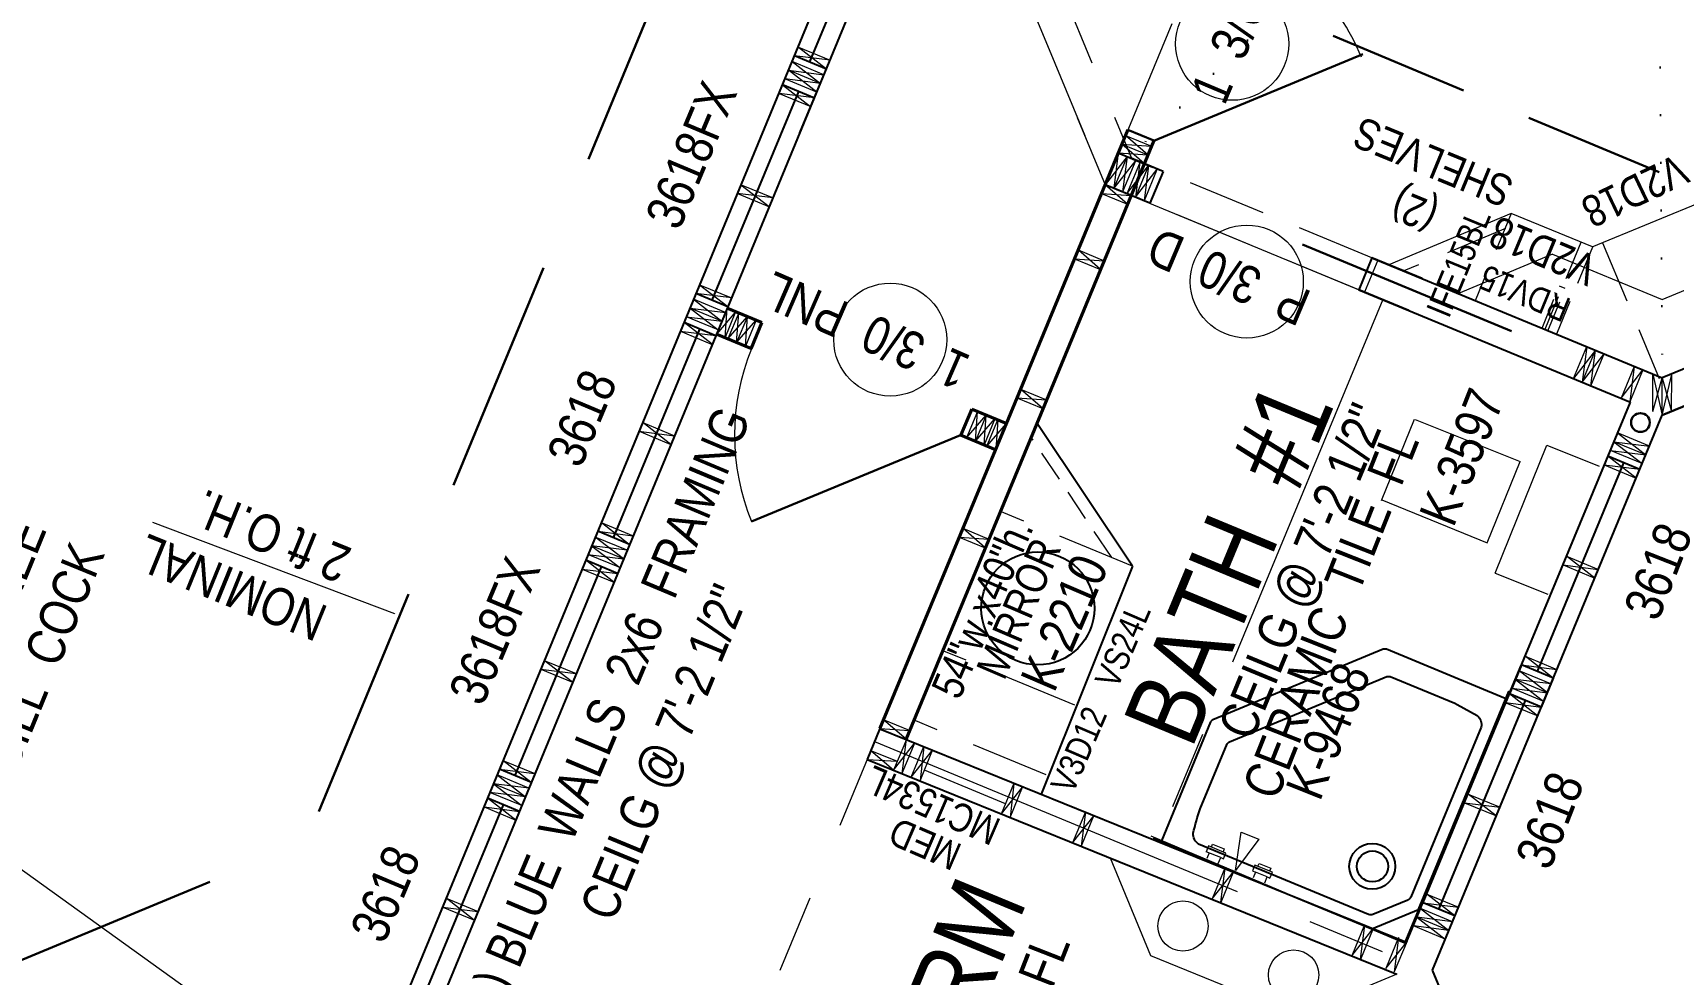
# Model space of a CAD drawing. Header units: inches. Extents: x -10188 to 9179, y -281 to 6710.
# Drawn here: x 4034.5 to 4295.7, y 1261.8 to 1411.8 of the extents above; entities that cross this region are included whole.
import ezdxf

# ---------------------------------------------------------------- set-up
doc = ezdxf.new("R2010")
doc.units = ezdxf.units.IN
doc.header["$MEASUREMENT"] = 0
for name, pattern in [('ACAD_ISO07W100', [3, 0, -3]), ('CENTER', [2, 1.25, -0.25, 0.25, -0.25]), ('HIDDEN', [0.375, 0.25, -0.125])]:
    doc.linetypes.add(name, pattern=pattern)
for name, color, linetype in [('ASHADE', 7, 'Continuous'), ('CABINETS', 30, 'HIDDEN'), ('CABTOPS', 30, 'Continuous'), ('MILLWORK TEXT', 7, 'Continuous'), ('TEXT', 250, 'Continuous'), ('WALLS', 5, 'Continuous')]:
    doc.layers.add(name, color=color, linetype=linetype)
for name, color, linetype, lineweight in [('BUILT-INS', 6, 'Continuous', 9), ('DOORS', 7, 'Continuous', 30), ('FOUNDATION', 7, 'HIDDEN', 20), ('GRID', 1, 'CENTER', 20), ('INT WALLS', 7, 'Continuous', 40), ('LITE COVE', 7, 'HIDDEN', 30), ('MILLWORK', 7, 'Continuous', 20), ('PLUMBING', 7, 'Continuous', 20), ('ROOF BEAMS', 3, 'HIDDEN', 30), ('ROOFLINE', 7, 'HIDDEN', 30), ('WALL FRAMING', 7, 'Continuous', 30), ('WINDOWS', 5, 'Continuous', 30)]:
    doc.layers.add(name, color=color, linetype=linetype, lineweight=lineweight)
doc.styles.add('ARCHENT', font='technical.ttf', dxfattribs={"height": 6})
doc.styles.add('ARCHENTLTD', font='technical.ttf', dxfattribs={"height": 0.1875})
doc.dimstyles.new('ARCHENTLTD', dxfattribs={"dimscale": 0.05, "dimtxt": 0.1875, "dimasz": 3, "dimexe": 9, "dimexo": 1, "dimgap": 2.5, "dimtad": 0, "dimdec": 1, "dimzin": 1, "dimdsep": 46, "dimlunit": 4, "dimtxsty": 'ARCHENTLTD', "dimblk": 'ARCHTICK', "dimcen": 6, "dimclrd": 256, "dimclre": 256, "dimclrt": 256, "dimaunit": 1, "dimadec": 0, "dimazin": 0, "dimtfac": 1, "dimtdec": 1, "dimtofl": 0, "dimtmove": 1, "dimatfit": 3, "dimldrblk": 'ARCHTICK', "dimfxl": 1, "dimfrac": 2, "dimtolj": 1, "dimtzin": 0, "dimlwd": 9, "dimlwe": 9, "dimarcsym": 0})

# ---------------------------------------------------------------- blocks, each defined once
blk = doc.blocks.new('_ArchTick')
at = {"color": 0, "linetype": 'ByBlock', "const_width": 0.15}
blk.add_lwpolyline([(-0.5, -0.5), (0.5, 0.5)], dxfattribs=at)

msp = doc.modelspace()

# ---------------------------------------------------------------- linework, layer by layer
at = {"layer": 'ASHADE', "color": 5}
msp.add_lwpolyline([(4213.02, 1283.39), (4247.7, 1269.03), (4255.14, 1272.11), (4269.52, 1306.83), (4269.48, 1306.84), (4269.06, 1305.81, -0.276467), (4268.91, 1305.75), (4250, 1313.59, 0.118325), (4249.49, 1313.59), (4222.37, 1302.36, 0.118363), (4222.01, 1302), (4214.17, 1283.08, -0.287865), (4214.03, 1283.02), (4213, 1283.44), (4212.99, 1283.41), (4213.02, 1283.39)], format="xyb", dxfattribs=at)
at = {"layer": 'ASHADE', "color": 5, "elevation": 0}
msp.add_lwpolyline([(4261.29, 1304.8), (4264.48, 1303.01, -0.252191), (4265.11, 1301.17), (4253.89, 1274.08, -0.121624), (4253.41, 1273.61), (4247.85, 1271.31, -0.121497), (4247.18, 1271.31), (4220.1, 1282.53, -0.252199), (4219.25, 1284.27, -0.030237), (4220.36, 1288.18), (4224.66, 1298.49, -0.107764), (4225.03, 1298.84), (4250.09, 1309.22, -0.095696), (4250.6, 1309.23), (4260.92, 1304.98), (4261.29, 1304.8)], format="xyb", dxfattribs=at)
at = {"layer": 'ASHADE', "color": 5}
for centre, radius in [((4247.76, 1278.99, 0), 3.66), ((4247.79, 1278.98, 0), 2.48)]:
    msp.add_circle(centre, radius, dxfattribs=at)
at = {"layer": 'BUILT-INS', "color": 6, "linetype": 'Continuous', "lineweight": 9, "ltscale": 5}
for p, q in [((4282.8, 1377.68), (4347.23, 1404.42)), ((4293.94, 1369.31), (4351.77, 1393.31)), ((4276.46, 1376.53), (4293.94, 1369.31))]:
    msp.add_line(p, q, dxfattribs=at)
at = {"layer": 'BUILT-INS', "linetype": 'Continuous', "lineweight": 20, "ltscale": 0.75}
for p, q in [((4269.87, 1382.99), (4250.39, 1374.83)), ((4282.84, 1377.7), (4269.87, 1382.99)), ((4276.46, 1376.53), (4261.47, 1370.25))]:
    msp.add_line(p, q, dxfattribs=at)
at = {"layer": 'BUILT-INS', "linetype": 'HIDDEN', "lineweight": 9, "ltscale": 25}
for p, q in [((4269.87, 1382.99), (4264.14, 1369.12)), ((4280.96, 1378.4), (4275.23, 1364.54)), ((4282.81, 1377.64), (4277.08, 1363.77))]:
    msp.add_line(p, q, dxfattribs=at)
at = {"layer": 'BUILT-INS', "linetype": 'HIDDEN', "lineweight": 20, "ltscale": 40}
for p, q in [((4268.96, 1380.62), (4252.78, 1373.85)), ((4284.41, 1378.34), (4293.45, 1356.73))]:
    msp.add_line(p, q, dxfattribs=at)
at = {"layer": 'BUILT-INS', "color": 6, "linetype": 'HIDDEN', "lineweight": 9, "ltscale": 20}
for p, q in [((4274.79, 1364.72), (4277.55, 1371.42)), ((4275.71, 1364.34), (4278.48, 1371.04))]:
    msp.add_line(p, q, dxfattribs=at)
at = {"layer": 'BUILT-INS', "linetype": 'Continuous', "lineweight": 9, "ltscale": 40}
for p, q in [((4278.48, 1371.04), (4277.55, 1371.42)), ((4252.94, 1266.9), (4271.42, 1311.04)), ((4253.22, 1266.61), (4212.54, 1283.81))]:
    msp.add_line(p, q, dxfattribs=at)
at = {"layer": 'BUILT-INS', "linetype": 'Continuous', "lineweight": 9, "ltscale": 0.25}
for p, q in [((4206, 1280.37), (4212.46, 1264.77)), ((4251.67, 1261.81), (4235.87, 1255.27))]:
    msp.add_line(p, q, dxfattribs=at)
at = {"layer": 'BUILT-INS', "ltscale": 75}
msp.add_line((4212.46, 1264.77), (4235.87, 1255.27), dxfattribs=at)
at = {"layer": 'BUILT-INS', "ltscale": 50}
for centre in [(4217.61, 1269.48), (4235.23, 1261.68)]:
    msp.add_circle(centre, 4, dxfattribs=at)
at = {"layer": 'CABINETS', "lineweight": 9, "ltscale": 50}
for p, q in [((4209.58, 1326.83), (4188.46, 1335.57)), ((4182.37, 1320.6), (4173.52, 1299.23)), ((4200.4, 1304.66), (4179.29, 1313.39)), ((4195.81, 1293.57), (4174.7, 1302.31))]:
    msp.add_line(p, q, dxfattribs=at)
at = {"layer": 'CABTOPS', "color": 7, "linetype": 'HIDDEN', "lineweight": 20, "ltscale": 20}
msp.add_line((4206.27, 1328.2), (4193.57, 1347.2), dxfattribs=at)
at = {"layer": 'DOORS', "ltscale": 50}
msp.add_line((4212.97, 1394.6), (4246.23, 1408.38), dxfattribs=at)
at = {"layer": 'DOORS', "linetype": 'Continuous', "lineweight": 30, "ltscale": 150}
msp.add_line((4236.67, 1378.05), (4269.94, 1364.28), dxfattribs=at)
at = {"layer": 'DOORS', "ltscale": 75}
msp.add_line((4182.18, 1347.69), (4148.92, 1333.92), dxfattribs=at)
at = {"layer": 'DOORS', "color": 7, "linetype": 'Continuous', "lineweight": 20, "ltscale": 7.5}
for centre in [(4225.45, 1410.04), (4227.78, 1372.16), (4171, 1362.91)]:
    msp.add_circle(centre, 9, dxfattribs=at)
at = {"layer": 'DOORS', "lineweight": 9, "ltscale": 75}
for centre, radius, start, end in [((4212.78, 1394.14), 36, 22.5006, 67.5042), ((4182.18, 1347.69), 35.99, 157.5054, 202.4826)]:
    msp.add_arc(centre, radius, start, end, dxfattribs=at)
at = {"layer": 'GRID', "ltscale": 50}
for p, q in [((4330.57, 1690.42), (4205.22, 1387.59)), ((4256.94, 1638.4), (4153.19, 1387.82)), ((4168.47, 1476.26), (4205.22, 1387.59)), ((4205.22, 1387.59), (4293.93, 1350.86)), ((4293.93, 1350.86), (4382.62, 1387.62)), ((4249.43, 1369.29), (4212.7, 1280.59)), ((4293.93, 1350.86), (4257.35, 1262.47)), ((4186.86, 1343.24), (4121.19, 1184.56)), ((4168.5, 1298.89), (4257.21, 1262.16)), ((4257.35, 1262.47), (4327.46, 1093.09))]:
    msp.add_line(p, q, dxfattribs=at)
at = {"layer": 'INT WALLS', "ltscale": 75}
for p, q in [((4208.85, 1396.36), (4189.17, 1348.79)), ((4148.85, 1361.5), (4150.57, 1365.66)), ((4182.25, 1347.68), (4183.97, 1351.83)), ((4189.17, 1348.79), (4169.36, 1300.94))]:
    msp.add_line(p, q, dxfattribs=at)
at = {"layer": 'INT WALLS', "ltscale": 50}
for p, q in [((4212.99, 1394.6), (4193.32, 1347.07)), ((4193.32, 1347.07), (4173.52, 1299.23))]:
    msp.add_line(p, q, dxfattribs=at)
at = {"layer": 'INT WALLS', "color": 7, "ltscale": 50}
for p, q in [((4145.03, 1367.95), (4150.57, 1365.66)), ((4143.31, 1363.79), (4148.85, 1361.5)), ((4189.51, 1349.54), (4183.97, 1351.83)), ((4187.79, 1345.38), (4182.25, 1347.68))]:
    msp.add_line(p, q, dxfattribs=at)
at = {"layer": 'LITE COVE', "color": 7, "linetype": 'ACAD_ISO07W100', "lineweight": 30, "ltscale": 2.5}
for p, q in [((4276.37, 1458.84), (4209.12, 1391.93)), ((4293.27, 1451.86), (4293.94, 1356.81))]:
    msp.add_line(p, q, dxfattribs=at)
at = {"layer": 'MILLWORK', "color": 7, "lineweight": -3, "ltscale": 10}
msp.add_line((4209.58, 1326.83), (4194.49, 1349.41), dxfattribs=at)
at = {"layer": 'MILLWORK', "color": 7, "linetype": 'Continuous', "lineweight": -3, "ltscale": 5}
msp.add_line((4209.58, 1326.83), (4195.03, 1290.51), dxfattribs=at)
at = {"layer": 'MILLWORK', "lineweight": 9, "ltscale": 50}
msp.add_line((4189.36, 1288.95), (4176.43, 1294.31), dxfattribs=at)
at = {"layer": 'PLUMBING', "color": 5, "ltscale": 75}
for p, q in [((4249.21, 1337.27, -1), (4254.47, 1350.24, -1)), ((4254.58, 1350.18, -1), (4271.29, 1343.5, -1)), ((4267.31, 1325.71, -1), (4275.58, 1346.09, -1)), ((4275.58, 1346.09, -1), (4283.89, 1342.77, -1)), ((4266.03, 1330.53, -1), (4271.29, 1343.5, -1)), ((4249.26, 1337.4, -1), (4266.03, 1330.53, -1)), ((4267.31, 1325.71, -1), (4275.72, 1322.35, -1))]:
    msp.add_line(p, q, dxfattribs=at)
at = {"layer": 'PLUMBING', "color": 5}
for p, q in [((4225.98, 1278.33, -1), (4226.89, 1284.45, -1)), ((4229.67, 1283.3, -1), (4225.98, 1278.33, -1)), ((4226.89, 1284.45, -1), (4229.67, 1283.3, -1)), ((4221.69, 1282.26, -1), (4221.31, 1281.33, -1)), ((4223.62, 1280.38, -1), (4221.31, 1281.33, -1)), ((4221.77, 1281.14, -1), (4221.39, 1280.22, -1)), ((4224.46, 1281.11, -1), (4221.69, 1282.26, -1)), ((4222.15, 1282.07, -1), (4222.34, 1282.53, -1)), ((4222.34, 1282.53, -1), (4224.19, 1281.76, -1)), ((4223.24, 1279.45, -1), (4223.62, 1280.38, -1)), ((4223.62, 1280.38, -1), (4224.08, 1280.19, -1)), ((4224.19, 1281.76, -1), (4224, 1281.3, -1)), ((4224.08, 1280.19, -1), (4224.46, 1281.11, -1)), ((4229.08, 1279.2, -1), (4228.7, 1278.27, -1)), ((4228.7, 1278.27, -1), (4229.16, 1278.08, -1)), ((4229.16, 1278.08, -1), (4228.78, 1277.16, -1)), ((4231.85, 1278.05, -1), (4229.08, 1279.2, -1)), ((4231.01, 1277.32, -1), (4229.16, 1278.08, -1)), ((4229.54, 1279.01, -1), (4229.74, 1279.47, -1)), ((4229.74, 1279.47, -1), (4231.58, 1278.7, -1)), ((4231.58, 1278.7, -1), (4231.39, 1278.24, -1)), ((4231.47, 1277.12, -1), (4231.85, 1278.05, -1)), ((4230.63, 1276.39, -1), (4231.01, 1277.32, -1)), ((4231.01, 1277.32, -1), (4231.47, 1277.12, -1))]:
    msp.add_line(p, q, dxfattribs=at)
at = {"layer": 'PLUMBING', "color": 5, "lineweight": 30, "ltscale": 75}
msp.add_circle((4290.46, 1349.7), 1.5, dxfattribs=at)
at = {"layer": 'PLUMBING', "color": 5, "linetype": 'Continuous', "lineweight": 25, "ltscale": 1.5}
msp.add_circle((4194.5, 1320.09, -178358.1), 9, dxfattribs=at)
at = {"layer": 'ROOF BEAMS', "lineweight": 20, "ltscale": 75}
for p, q in [((4168.47, 1476.26), (4205.22, 1387.59)), ((4174.4, 1476.31), (4209.43, 1391.8))]:
    msp.add_line(p, q, dxfattribs=at)
at = {"layer": 'ROOF BEAMS', "lineweight": 20, "ltscale": 50}
for p, q in [((4247.71, 1375.94), (4212.79, 1390.4)), ((4245.6, 1370.86), (4210.69, 1385.32))]:
    msp.add_line(p, q, dxfattribs=at)
at = {"layer": 'ROOFLINE', "linetype": 'HIDDEN', "ltscale": 150}
for p in [(4137.25, 1426.35), (4028.02, 1262.12)]:
    msp.add_line(p, (4078, 1282.89), dxfattribs=at)
at = {"layer": 'ROOFLINE', "ltscale": 90}
for p, q in [((4293.43, 1389.57), (4235.89, 1413.7)), ((4354.67, 1414.86), (4293.43, 1389.57))]:
    msp.add_line(p, q, dxfattribs=at)
at = {"layer": 'WALL FRAMING', "linetype": 'HIDDEN', "lineweight": 9, "ltscale": 25}
for p, q in [((4161.41, 1407.43), (4155.78, 1408.14)), ((4156.37, 1409.51), (4160.83, 1406.04)), ((4153.87, 1403.52), (4158.32, 1400.05)), ((4158.89, 1401.43), (4153.29, 1402.13)), ((4147.23, 1387.59), (4151.74, 1384.1)), ((4152.31, 1385.49), (4146.68, 1386.2)), ((4140.62, 1371.66), (4145.13, 1368.17)), ((4145.7, 1369.56), (4140.07, 1370.26)), ((4137.56, 1364.27), (4143.21, 1363.55)), ((4142.64, 1362.17), (4138.16, 1365.64)), ((4130.98, 1348.32), (4136.63, 1347.61)), ((4136.06, 1346.22), (4131.58, 1349.7)), ((4284.69, 1342.97), (4290.34, 1342.25)), ((4289.76, 1340.86), (4285.28, 1344.34)), ((4124.42, 1332.37), (4130.02, 1331.67)), ((4129.45, 1330.29), (4124.99, 1333.76)), ((4126.99, 1324.27), (4122.51, 1327.75)), ((4278.1, 1327.02), (4283.75, 1326.31)), ((4283.18, 1324.92), (4278.7, 1328.4)), ((4121.95, 1326.36), (4127.56, 1325.66)), ((4120.39, 1308.33), (4115.91, 1311.81)), ((4276.57, 1308.99), (4272.09, 1312.46)), ((4115.35, 1310.42), (4120.96, 1309.72)), ((4271.49, 1311.09), (4277.14, 1310.37)), ((4274.08, 1302.98), (4269.6, 1306.46)), ((4269, 1305.08), (4274.66, 1304.37)), ((4113.79, 1292.39), (4109.31, 1295.87)), ((4108.76, 1294.48), (4114.37, 1293.78)), ((4267.51, 1287.03), (4263.03, 1290.51)), ((4106.33, 1288.45), (4111.94, 1287.75)), ((4111.37, 1286.36), (4106.89, 1289.84)), ((4262.43, 1289.13), (4268.09, 1288.42)), ((4099.73, 1272.51), (4105.34, 1271.81)), ((4104.77, 1270.43), (4100.29, 1273.9)), ((4255.83, 1273.2), (4261.49, 1272.48)), ((4260.91, 1271.09), (4256.43, 1274.57))]:
    msp.add_line(p, q, dxfattribs=at)
at = {"layer": 'WALL FRAMING', "linetype": 'HIDDEN', "lineweight": 20, "ltscale": 25}
for p, q in [((4156.37, 1409.51), (4161.43, 1407.42)), ((4153.29, 1402.13), (4158.34, 1400.04)), ((4147.26, 1387.58), (4152.34, 1385.48)), ((4146.68, 1386.2), (4151.76, 1384.09)), ((4140.65, 1371.65), (4145.72, 1369.55)), ((4137.59, 1364.26), (4142.67, 1362.16)), ((4131, 1348.31), (4136.08, 1346.21)), ((4131.58, 1349.7), (4136.66, 1347.6)), ((4284.71, 1342.96), (4289.79, 1340.85)), ((4124.99, 1333.76), (4130.04, 1331.66)), ((4278.13, 1327.01), (4283.21, 1324.91)), ((4278.7, 1328.4), (4283.78, 1326.3)), ((4121.95, 1326.36), (4127.01, 1324.26)), ((4115.91, 1311.81), (4120.99, 1309.71)), ((4272.09, 1312.46), (4277.17, 1310.36)), ((4115.35, 1310.42), (4120.41, 1308.32)), ((4269.63, 1306.45), (4274.71, 1304.35)), ((4269.03, 1305.07), (4274.11, 1302.97)), ((4109.31, 1295.87), (4114.39, 1293.77)), ((4263.03, 1290.51), (4268.11, 1288.41)), ((4106.33, 1288.45), (4111.39, 1286.35)), ((4262.46, 1289.12), (4267.54, 1287.02)), ((4099.73, 1272.51), (4104.79, 1270.42)), ((4100.29, 1273.9), (4105.37, 1271.8)), ((4255.86, 1273.18), (4260.94, 1271.08)), ((4256.43, 1274.57), (4261.51, 1272.47))]:
    msp.add_line(p, q, dxfattribs=at)
at = {"layer": 'WALL FRAMING', "lineweight": 20, "ltscale": 75}
for p, q in [((4159.88, 1403.73), (4154.8, 1405.84)), ((4160.45, 1405.12), (4155.37, 1407.22)), ((4159.3, 1402.35), (4154.22, 1404.45)), ((4208.47, 1395.43), (4212.61, 1393.72)), ((4207.32, 1392.66), (4211.46, 1390.95)), ((4207.9, 1394.05), (4212.04, 1392.33)), ((4204.65, 1386.21), (4208.79, 1384.5)), ((4200.92, 1377.2), (4205.05, 1375.48)), ((4200.34, 1375.81), (4204.48, 1374.1)), ((4144.77, 1367.24), (4139.69, 1369.34)), ((4143.62, 1364.46), (4138.54, 1366.57)), ((4144.2, 1365.85), (4139.12, 1367.95)), ((4144.2, 1365.85), (4139.12, 1367.95)), ((4143.29, 1363.68), (4145.09, 1368.03)), ((4144.69, 1363.22), (4146.42, 1367.38)), ((4146.88, 1367.19), (4145.16, 1363.03)), ((4148.27, 1366.61), (4146.54, 1362.45)), ((4149.65, 1366.04), (4147.93, 1361.88)), ((4191.17, 1353.64), (4195.3, 1351.92)), ((4191.74, 1355.02), (4195.88, 1353.31)), ((4184.89, 1351.45), (4183.17, 1347.29)), ((4186.28, 1350.88), (4184.56, 1346.72)), ((4187.66, 1350.31), (4185.94, 1346.15)), ((4186.4, 1345.96), (4188.13, 1350.12)), ((4291.89, 1345.93), (4286.81, 1348.04)), ((4290.75, 1343.16), (4285.67, 1345.26)), ((4291.32, 1344.55), (4286.24, 1346.65)), ((4182.56, 1332.85), (4186.7, 1331.13)), ((4128.52, 1327.97), (4123.44, 1330.07)), ((4129.09, 1329.35), (4124.01, 1331.46)), ((4181.99, 1331.46), (4186.12, 1329.75)), ((4127.94, 1326.58), (4122.86, 1328.68)), ((4275.64, 1306.66), (4270.56, 1308.77)), ((4276.21, 1308.05), (4271.13, 1310.15)), ((4275.07, 1305.28), (4269.99, 1307.38)), ((4113.47, 1291.45), (4108.39, 1293.55)), ((4112.32, 1288.67), (4107.24, 1290.78)), ((4112.9, 1290.06), (4107.82, 1292.16)), ((4260.53, 1270.17), (4255.45, 1272.27)), ((4259.39, 1267.4), (4254.31, 1269.5)), ((4259.96, 1268.78), (4254.88, 1270.88))]:
    msp.add_line(p, q, dxfattribs=at)
at = {"layer": 'WALL FRAMING', "lineweight": 9, "ltscale": 150}
for p, q in [((4159.3, 1402.35), (4154.8, 1405.84)), ((4154.8, 1405.84), (4160.45, 1405.12)), ((4155.37, 1407.22), (4159.88, 1403.73)), ((4159.88, 1403.73), (4154.22, 1404.45)), ((4212.04, 1392.33), (4208.47, 1395.43)), ((4207.32, 1392.66), (4206.61, 1387.02)), ((4207.9, 1394.05), (4207.32, 1392.66)), ((4207.32, 1392.66), (4212.04, 1392.33)), ((4211.46, 1390.95), (4207.9, 1394.05)), ((4207.9, 1394.05), (4212.61, 1393.72)), ((4208.71, 1392.09), (4205.22, 1387.59)), ((4210.1, 1391.51), (4206.61, 1387.02)), ((4208.71, 1392.09), (4208, 1386.44)), ((4208.65, 1386.16), (4212.13, 1390.65)), ((4210.75, 1391.23), (4210.03, 1385.58)), ((4210.03, 1385.59), (4213.52, 1390.09)), ((4212.13, 1390.66), (4211.42, 1385.02)), ((4208.79, 1384.5), (4205.23, 1387.59)), ((4204.65, 1386.21), (4209.36, 1385.88)), ((4204.48, 1374.1), (4200.92, 1377.2)), ((4200.34, 1375.81), (4205.06, 1375.49)), ((4139.69, 1369.34), (4144.2, 1365.85)), ((4138.54, 1366.57), (4144.2, 1365.85)), ((4139.12, 1367.95), (4143.62, 1364.46)), ((4139.12, 1367.95), (4144.77, 1367.24)), ((4146.42, 1367.38), (4143.31, 1363.79)), ((4144.69, 1363.22), (4145.03, 1367.96)), ((4145.16, 1363.03), (4148.26, 1366.6)), ((4146.54, 1362.45), (4146.88, 1367.17)), ((4147.93, 1361.88), (4148.26, 1366.6)), ((4146.54, 1362.45), (4149.65, 1366.02)), ((4283.29, 1361.24), (4279.79, 1356.72)), ((4281.9, 1361.81), (4281.18, 1356.14)), ((4282.57, 1355.57), (4283.29, 1361.24)), ((4281.18, 1356.14), (4284.67, 1360.67)), ((4289.47, 1358.65), (4288.75, 1353.01)), ((4287.37, 1353.58), (4290.85, 1358.08)), ((4292.43, 1351.48), (4293.94, 1356.81)), ((4292.44, 1357.43), (4293.94, 1350.86)), ((4293.94, 1350.86), (4295.44, 1357.43)), ((4293.94, 1356.81), (4295.43, 1351.48)), ((4191.16, 1353.64), (4195.88, 1353.31)), ((4195.3, 1351.92), (4191.74, 1355.02)), ((4183.17, 1347.29), (4186.27, 1350.87)), ((4184.56, 1346.72), (4184.88, 1351.44)), ((4185.94, 1346.15), (4186.27, 1350.87)), ((4184.56, 1346.72), (4187.66, 1350.29)), ((4186.4, 1345.96), (4189.52, 1349.55)), ((4188.13, 1350.12), (4187.79, 1345.38)), ((4286.81, 1348.04), (4291.32, 1344.55)), ((4285.67, 1345.26), (4291.32, 1344.55)), ((4286.24, 1346.65), (4290.75, 1343.16)), ((4286.24, 1346.65), (4291.89, 1345.93)), ((4186.12, 1329.75), (4182.56, 1332.85)), ((4129.09, 1329.35), (4123.44, 1330.07)), ((4123.44, 1330.07), (4127.94, 1326.58)), ((4128.52, 1327.97), (4124.01, 1331.46)), ((4181.99, 1331.46), (4186.7, 1331.13)), ((4122.86, 1328.68), (4128.52, 1327.97)), ((4276.21, 1308.05), (4270.56, 1308.77)), ((4270.56, 1308.77), (4275.07, 1305.28)), ((4275.64, 1306.66), (4271.13, 1310.15)), ((4269.99, 1307.38), (4275.64, 1306.66)), ((4171.53, 1294.31), (4174.91, 1298.67)), ((4173.52, 1299.25), (4172.83, 1293.78)), ((4108.39, 1293.55), (4112.9, 1290.06)), ((4112.9, 1290.06), (4107.24, 1290.78)), ((4113.47, 1291.45), (4107.82, 1292.16)), ((4107.82, 1292.16), (4112.32, 1288.67)), ((4200.03, 1282.76), (4203.45, 1287.09)), ((4202.07, 1287.67), (4201.38, 1282.21)), ((4222.26, 1273.8), (4225.68, 1278.14)), ((4224.29, 1278.71), (4223.6, 1273.26)), ((4255.45, 1272.27), (4259.96, 1268.78)), ((4246.51, 1269.64), (4245.82, 1264.19)), ((4259.96, 1268.78), (4254.31, 1269.5)), ((4260.53, 1270.17), (4254.88, 1270.88)), ((4254.88, 1270.88), (4259.39, 1267.4)), ((4259.96, 1268.78), (4260.53, 1270.17)), ((4244.48, 1264.74), (4247.9, 1269.07)), ((4249.93, 1262.72), (4253.35, 1267.05)), ((4251.96, 1267.63), (4251.27, 1262.18))]:
    msp.add_line(p, q, dxfattribs=at)
at = {"layer": 'WALL FRAMING', "color": 7, "lineweight": 20, "ltscale": 75}
for p, q in [((4208.71, 1392.09), (4206.61, 1387.02)), ((4210.1, 1391.51), (4208, 1386.44)), ((4210.79, 1391.22), (4208.69, 1386.15)), ((4212.13, 1390.67), (4210.03, 1385.59)), ((4213.52, 1390.1), (4211.42, 1385.03)), ((4289.47, 1358.65), (4287.37, 1353.58)), ((4290.85, 1358.09), (4288.75, 1353.01)), ((4173.61, 1299.21), (4171.53, 1294.3)), ((4174.91, 1298.7), (4172.83, 1293.78)), ((4202.07, 1287.67), (4200.03, 1282.76)), ((4203.41, 1287.12), (4201.38, 1282.21)), ((4224.29, 1278.71), (4222.26, 1273.8)), ((4225.68, 1278.15), (4223.65, 1273.24)), ((4246.51, 1269.65), (4244.48, 1264.74)), ((4247.9, 1269.08), (4245.87, 1264.17)), ((4251.96, 1267.63), (4249.93, 1262.72)), ((4253.31, 1267.09), (4251.27, 1262.18))]:
    msp.add_line(p, q, dxfattribs=at)
at = {"layer": 'WALL FRAMING', "lineweight": 20, "ltscale": 50}
msp.add_line((4248.64, 1375.57), (4246.53, 1370.49), dxfattribs=at)
at = {"layer": 'WALL FRAMING', "lineweight": 20, "ltscale": 150}
for p, q in [((4279.79, 1356.72), (4281.9, 1361.81)), ((4281.18, 1356.14), (4283.29, 1361.24)), ((4282.57, 1355.57), (4284.67, 1360.67)), ((4292.43, 1351.48), (4292.44, 1357.43)), ((4293.93, 1350.86), (4293.94, 1356.81)), ((4295.43, 1351.48), (4295.44, 1357.43)), ((4174.08, 1300.64), (4169.92, 1302.33)), ((4172.07, 1295.73), (4167.9, 1297.42)), ((4174.34, 1293.18), (4176.34, 1298.09)), ((4175.74, 1292.62), (4177.73, 1297.51)), ((4188.7, 1287.36), (4190.66, 1292.16)), ((4190.09, 1286.79), (4192.04, 1291.59))]:
    msp.add_line(p, q, dxfattribs=at)
at = {"layer": 'WALL FRAMING', "linetype": 'Continuous', "lineweight": 9, "ltscale": 150}
for p, q in [((4169.34, 1300.94), (4174.08, 1300.64)), ((4173.52, 1299.25), (4169.91, 1302.33)), ((4167.33, 1296.03), (4172.07, 1295.73)), ((4171.5, 1294.34), (4167.9, 1297.42)), ((4174.34, 1293.18), (4177.72, 1297.51)), ((4176.34, 1298.09), (4175.74, 1292.62)), ((4188.7, 1287.36), (4192.04, 1291.59)), ((4190.66, 1292.16), (4190.09, 1286.79))]:
    msp.add_line(p, q, dxfattribs=at)
at = {"layer": 'WALLS', "color": 4, "ltscale": 50}
for p, q in [((4176.16, 1457.7), (4086.39, 1240.32)), ((4182.14, 1457.74), (4092.69, 1241.18)), ((4207.32, 1392.66), (4211.48, 1390.94)), ((4214.44, 1389.71), (4209.12, 1391.93)), ((4211.48, 1390.94), (4212.79, 1390.4)), ((4212.34, 1384.64), (4207.02, 1386.84)), ((4255.69, 1372.64), (4247.7, 1375.94)), ((4247.71, 1375.95), (4293.94, 1356.81)), ((4245.6, 1370.86), (4288.86, 1352.96)), ((4253.59, 1367.56), (4245.61, 1370.87)), ((4271.52, 1311.08), (4269.6, 1306.46))]:
    msp.add_line(p, q, dxfattribs=at)
at = {"layer": 'WALLS', "color": 4, "ltscale": 75}
for p, q in [((4160.86, 1406.03), (4155.78, 1408.13)), ((4158.95, 1401.41), (4153.87, 1403.52)), ((4207.32, 1392.66), (4205.22, 1387.59)), ((4214.44, 1389.71), (4212.34, 1384.64)), ((4378.3, 1391.57), (4293.94, 1356.81)), ((4210.69, 1385.33), (4205.22, 1387.59)), ((4371.53, 1383.02), (4293.94, 1350.86)), ((4247.7, 1375.94), (4245.6, 1370.86)), ((4145.15, 1368.16), (4140.07, 1370.26)), ((4143.24, 1363.54), (4138.16, 1365.64)), ((4293.94, 1350.86), (4308.08, 1356.72)), ((4253.23, 1266.91), (4288.86, 1352.96)), ((4257.35, 1262.47), (4293.94, 1350.86)), ((4290.37, 1342.24), (4285.28, 1344.34)), ((4129.5, 1330.27), (4124.42, 1332.37)), ((4127.59, 1325.64), (4122.51, 1327.75)), ((4276.6, 1308.97), (4271.52, 1311.08)), ((4274.69, 1304.35), (4276.6, 1308.97)), ((4274.69, 1304.35), (4269.6, 1306.46)), ((4169.36, 1300.94), (4167.32, 1296.02)), ((4169.35, 1300.92), (4253.23, 1266.91)), ((4167.33, 1296.03), (4251.67, 1261.81)), ((4113.85, 1292.37), (4108.77, 1294.47)), ((4111.97, 1287.74), (4106.89, 1289.84)), ((4260.92, 1271.09), (4255.84, 1273.19)), ((4278.32, 1211.87), (4257.35, 1262.47))]:
    msp.add_line(p, q, dxfattribs=at)
at = {"layer": 'WALLS', "lineweight": 30, "ltscale": 75}
msp.add_line((4208.85, 1396.36), (4212.99, 1394.64), dxfattribs=at)
at = {"layer": 'WALLS', "lineweight": 9, "ltscale": 50}
msp.add_line((4211.46, 1390.95), (4212.04, 1392.33), dxfattribs=at)
at = {"layer": 'WALLS', "color": 4, "lineweight": 20, "ltscale": 50}
for p, q in [((4285.28, 1344.34), (4271.52, 1311.08)), ((4269.6, 1306.46), (4255.84, 1273.19))]:
    msp.add_line(p, q, dxfattribs=at)
at = {"layer": 'WALLS', "color": 4, "lineweight": 20, "ltscale": 75}
for p, q in [((4276.6, 1308.97), (4290.37, 1342.24)), ((4260.92, 1271.09), (4274.69, 1304.35))]:
    msp.add_line(p, q, dxfattribs=at)
at = {"layer": 'WINDOWS', "lineweight": 25, "ltscale": 75}
for p, q in [((4171.93, 1440.41), (4158.17, 1407.15)), ((4156.38, 1402.47), (4142.61, 1369.21)), ((4126.93, 1331.33), (4140.7, 1364.59)), ((4274.06, 1310.03), (4287.82, 1343.29)), ((4111.25, 1293.44), (4125.02, 1326.71)), ((4258.38, 1272.14), (4272.14, 1305.41)), ((4095.63, 1255.54), (4109.4, 1288.8))]:
    msp.add_line(p, q, dxfattribs=at)
at = {"layer": 'WINDOWS', "linetype": 'Continuous', "lineweight": 25, "ltscale": 25}
msp.add_line((4195.89, 1290.29), (4195.89, 1290.29), dxfattribs=at)

# ---------------------------------------------------------------- texts
at = {"flags": 8}
for tag, s in [('MATERIAL', 'FRP'), ('PRODUCT', 'SHOWER TRAY'), ('TRADENAME', 'MEMOIRS'), ('MODELNUMBER', 'K-9468')]:
    msp.add_attdef(tag, (4269.52, 1306.83), s, height=0.001, rotation=157.5, dxfattribs=at)
at = {"layer": 'BUILT-INS', "linetype": 'Continuous', "lineweight": 9, "ltscale": 1.5, "attachment_point": 1, "style": 'ARCHENTLTD'}
for s, insert, char_height, rotation in [('      (2)\\PSHELVES\\P{\\H1.999x;  }', (4265.53, 1376.15), 5, 157.6469), ('IFE15BL\\P{\\H1.999x;  }', (4256.25, 1367.68), 4, 67.6469)]:
    msp.add_mtext(s, dxfattribs=dict(at, insert=insert, char_height=char_height, rotation=rotation))
at = {"layer": 'BUILT-INS', "color": 6, "linetype": 'Continuous', "lineweight": 30, "ltscale": 1.5, "char_height": 5, "attachment_point": 5, "style": 'ARCHENTLTD'}
for insert, rotation in [((4285.62, 1396.77), 205.5669), ((4279.87, 1386.75), 157.348)]:
    msp.add_mtext(' V2D18\\P\\P{\\H1.999x;  }', dxfattribs=dict(at, insert=insert, rotation=rotation))
at = {"layer": 'BUILT-INS', "linetype": 'Continuous', "lineweight": 30, "ltscale": 1.5, "insert": (4278.1, 1365.61), "char_height": 4, "attachment_point": 1, "rotation": 157.6469, "style": 'ARCHENTLTD'}
msp.add_mtext('RDV15\\P{\\H1.999x;  }', dxfattribs=at)
at = {"layer": 'CABINETS', "color": 7, "linetype": 'Continuous', "lineweight": 30, "char_height": 4, "attachment_point": 1, "rotation": 66.7337, "style": 'ARCHENTLTD'}
for s, insert in [('VS24L\\P\\P  ', (4203.47, 1308.68)), ('V3D12\\P\\P  ', (4196.41, 1291.94))]:
    msp.add_mtext(s, dxfattribs=dict(at, insert=insert))
at = {"layer": 'DOORS', "color": 7, "linetype": 'Continuous', "lineweight": 30, "ltscale": 1.5, "char_height": 6, "style": 'ARCHENTLTD'}
for s, insert, attachment_point, rotation in [('1  3/0  PNL\\P{\\H1.999x;  }', (4232.08, 1434.07), 3, 67.1066), ('P  3/0  D\\P{\\H1.999x;  }', (4211.39, 1375.35), 3, 157.1066), ('1  3/0  PNL\\P\\P{\\H1.999x;  }', (4181.69, 1354.72), 1, 156.5044), ('NOMINAL\\P2 ft O.H.\\P{\\H1.999x;  }', (4079.5, 1314.72), 1, 157.8528)]:
    msp.add_mtext(s, dxfattribs=dict(at, insert=insert, attachment_point=attachment_point, rotation=rotation))
at = {"layer": 'MILLWORK TEXT', "linetype": 'Continuous', "lineweight": 30, "char_height": 4.5, "attachment_point": 9, "rotation": 156.7168, "style": 'ARCHENTLTD'}
for s, insert in [('MC1534L \\P  ', (4171.34, 1302.14)), ('MED \\P  ', (4175.11, 1293.77))]:
    msp.add_mtext(s, dxfattribs=dict(at, insert=insert))
at = {"layer": 'PLUMBING', "color": 5, "linetype": 'Continuous', "char_height": 6, "style": 'ARCHENTLTD'}
for s, insert, attachment_point, rotation in [('K-3597\\P\\P  ', (4263.3, 1355.63), 3, 68.2989), ('K-2210\\P\\P  ', (4191.59, 1308.86), 1, 66.7337), ('K-9468\\P\\P  ', (4242.03, 1311.99), 3, 68.2989)]:
    msp.add_mtext(s, dxfattribs=dict(at, insert=insert, attachment_point=attachment_point, rotation=rotation))
at = {"layer": 'PLUMBING', "ltscale": 1.5, "insert": (4031.18, 1334.86), "char_height": 6, "attachment_point": 3, "rotation": 67.7667, "style": 'ARCHENT'}
msp.add_mtext('FROST  FREE  \\PSILL  COCK', dxfattribs=at)
at = {"layer": 'TEXT', "linetype": 'Continuous', "char_height": 12, "width": 271, "attachment_point": 1, "rotation": 67.5, "style": 'ARCHENTLTD'}
for s, insert in [('BATH  #1', (4207.9, 1302.1)), ('MUD  RM', (4158.7, 1222.33))]:
    msp.add_mtext(s, dxfattribs=dict(at, insert=insert))
at = {"layer": 'TEXT', "color": 7, "linetype": 'Continuous', "char_height": 6, "attachment_point": 3, "rotation": 67.5, "style": 'ARCHENTLTD'}
for insert in [(4244.7, 1353.31), (4143.04, 1324.47)]:
    msp.add_mtext('CEILG @ 7\'-2 1/2"\\P\\P  ', dxfattribs=dict(at, insert=insert))
at = {"layer": 'TEXT', "color": 7, "linetype": 'Continuous', "lineweight": 30, "ltscale": 1.5, "char_height": 6, "style": 'ARCHENTLTD'}
for s, insert, attachment_point, rotation in [('CERAMIC  TILE  FL\\P{\\H1.999x;  }', (4226.94, 1291.47), 1, 68.3961), ('MASONRY  FL\\P{\\H1.999x;  }', (4194.15, 1268.99), 3, 68.6138)]:
    msp.add_mtext(s, dxfattribs=dict(at, insert=insert, attachment_point=attachment_point, rotation=rotation))
at = {"layer": 'WINDOWS', "color": 7, "linetype": 'Continuous', "lineweight": 30, "style": 'ARCHENTLTD'}
for s, insert, char_height, attachment_point, rotation in [('3618FX\\P\\P  ', (4131.85, 1382.43), 6, 1, 67.1803), ('3618\\P\\P  ', (4116.17, 1344.55), 6, 1, 67.1803), ('(TYP) BLUE  WALLS  2x6  FRAMING\\P\\P  ', (4098.63, 1246.51), 6, 1, 67.1803), ('54"w.x40"h.\\P\\P  ', (4177.41, 1307.3), 5, 1, 66.7337), ('3618 \\P\\P  ', (4293.25, 1334.24), 6, 3, 68.5728), ('3618FX\\P\\P  ', (4100.54, 1306.64), 6, 1, 67.1803), ('3618 \\P\\P  ', (4276.01, 1294.57), 6, 3, 68.5728), ('3618\\P\\P  ', (4084.86, 1268.76), 6, 1, 67.1803)]:
    msp.add_mtext(s, dxfattribs=dict(at, insert=insert, char_height=char_height, attachment_point=attachment_point, rotation=rotation))
at = {"layer": 'WINDOWS', "color": 7, "linetype": 'Continuous', "lineweight": 9, "insert": (4184.56, 1310.42), "char_height": 5, "attachment_point": 1, "rotation": 66.7337, "style": 'ARCHENTLTD'}
msp.add_mtext('MIRROR\\P\\P  ', dxfattribs=at)

# ---------------------------------------------------------------- leaders
at = {"layer": 'FOUNDATION', "color": 7, "linetype": 'Continuous', "lineweight": 9, "ltscale": 25}
msp.add_leader([(4092.13, 1319.25), (4053.57, 1333.76)], dimstyle='ARCHENTLTD', override={"dimgap": 1, "dimtad": 0}, dxfattribs=at)
at = {"layer": 'PLUMBING', "linetype": 'Continuous', "lineweight": 9, "ltscale": 25}
msp.add_leader([(4080.72, 1243.91), (4021.62, 1286.38), (4027.65, 1303.46)], dimstyle='ARCHENTLTD', override={"dimgap": 1, "dimtad": 0}, dxfattribs=at)

doc.saveas('drawing.dxf')
